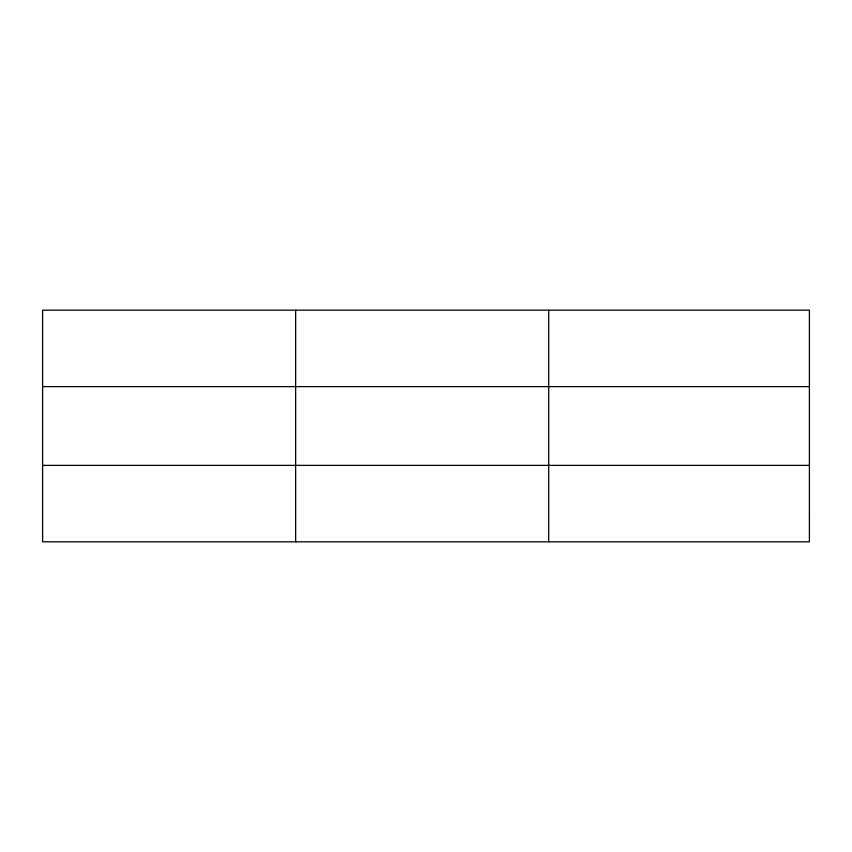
<?xml version="1.0" encoding="UTF-8"?>
<svg xmlns="http://www.w3.org/2000/svg" width="852" height="852" viewBox="0 0 852 852"><rect width="100%" height="100%" fill="white"/><g stroke="black" fill="none" stroke-linecap="round" stroke-linejoin="round"><path stroke-width="1.28" d="M295.644 310.181L295.644 541.819M548.688 310.181L548.688 541.819M42.6 386.627L809.4 386.627M42.6 465.373L809.4 465.373M809.4 516.333L809.4 541.819L42.6 541.819L42.6 310.181L809.4 310.181L809.4 516.333"/></g></svg>
